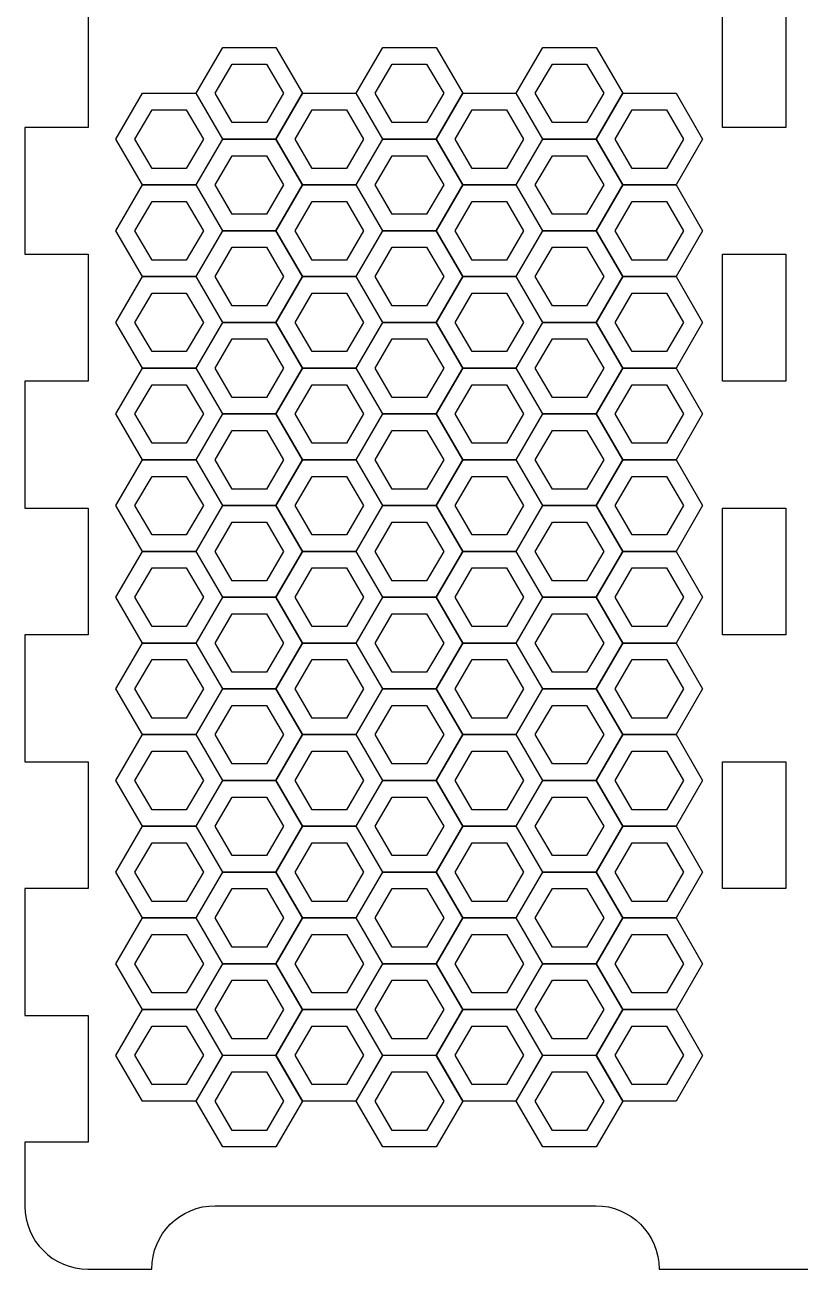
# Model space of a CAD drawing. Extents: x 0 to 964, y 737 to 1701.
# Drawn here: x 0.1 to 173.4, y 751.1 to 1029.1 of the extents above; entities that cross this region are included whole.
import ezdxf

# ---------------------------------------------------------------- set-up
doc = ezdxf.new("R2010")
doc.units = 0
doc.layers.add('A0132_Printing', color=7, linetype='CONTINUOUS')

msp = doc.modelspace()

# ---------------------------------------------------------------- linework, layer by layer
at = {"layer": 'A0132_Printing', "color": 1}
for points in [[(14.298, 1034.522974), (14.298, 1006.176975), (0.125, 1006.176975), (0.125, 977.829976), (14.298, 977.829976), (14.298, 949.483976), (0.125, 949.483976), (0.125, 921.136977), (14.298, 921.136977), (14.298, 892.790978), (0.125, 892.790978), (0.125, 864.443978), (14.298, 864.443978), (14.298, 836.097979), (0.125, 836.097979), (0.125, 807.75198), (14.298, 807.75198), (14.298, 779.404981), (0.125, 779.404981)], [(170.203996, 1034.522974), (170.203996, 1006.176975), (156.030996, 1006.176975), (156.030996, 1034.522974)], [(0.125, 779.404981), (0.125, 765.134981)], [(42.644999, 765.231981), (127.683997, 765.231981)], [(14.202, 751.058981), (28.470999, 751.058981), (28.470999, 751.058981)], [(141.856996, 751.058981), (141.856996, 751.058981), (184.376995, 751.058981), (184.376995, 751.058981)]]:
    msp.add_lwpolyline(points, dxfattribs=at)
at = {"layer": 'A0132_Printing', "color": 4}
for points in [[(62.188398, 1013.804475), (56.237399, 1003.567475), (44.335399, 1003.567475), (38.384399, 1013.804475), (44.335399, 1024.041474), (56.237399, 1024.041474)], [(97.958498, 1013.804475), (92.007498, 1003.567475), (80.105498, 1003.567475), (74.154498, 1013.804475), (80.105498, 1024.041474), (92.007498, 1024.041474)], [(133.728497, 1013.804475), (127.777497, 1003.567475), (115.875497, 1003.567475), (109.924497, 1013.804475), (115.875497, 1024.041474), (127.777497, 1024.041474)], [(44.271499, 1003.567675), (38.320499, 993.330675), (26.418499, 993.330675), (20.467499, 1003.567675), (26.418499, 1013.804675), (38.320499, 1013.804675)], [(80.041498, 1003.567675), (74.090498, 993.330675), (62.188498, 993.330675), (56.237499, 1003.567675), (62.188498, 1013.804675), (74.090498, 1013.804675)], [(115.811597, 1003.567675), (109.860597, 993.330675), (97.958598, 993.330675), (92.007598, 1003.567675), (97.958598, 1013.804675), (109.860597, 1013.804675)], [(151.581596, 1003.567675), (145.630596, 993.330675), (133.728597, 993.330675), (127.777597, 1003.567675), (133.728597, 1013.804675), (145.630596, 1013.804675)], [(62.188398, 993.330875), (56.237399, 983.093875), (44.335399, 983.093875), (38.384399, 993.330875), (44.335399, 1003.567875), (56.237399, 1003.567875)], [(97.958498, 993.330875), (92.007498, 983.093875), (80.105498, 983.093875), (74.154498, 993.330875), (80.105498, 1003.567875), (92.007498, 1003.567875)], [(133.728497, 993.330875), (127.777497, 983.093875), (115.875497, 983.093875), (109.924497, 993.330875), (115.875497, 1003.567875), (127.777497, 1003.567875)], [(44.271499, 983.094075), (38.320499, 972.857076), (26.418499, 972.857076), (20.467499, 983.094075), (26.418499, 993.331075), (38.320499, 993.331075)], [(80.041498, 983.094075), (74.090498, 972.857076), (62.188498, 972.857076), (56.237499, 983.094075), (62.188498, 993.331075), (74.090498, 993.331075)], [(115.811597, 983.094075), (109.860597, 972.857076), (97.958598, 972.857076), (92.007598, 983.094075), (97.958598, 993.331075), (109.860597, 993.331075)], [(151.581596, 983.094075), (145.630596, 972.857076), (133.728597, 972.857076), (127.777597, 983.094075), (133.728597, 993.331075), (145.630596, 993.331075)], [(62.188398, 972.857176), (56.237399, 962.620176), (44.335399, 962.620176), (38.384399, 972.857176), (44.335399, 983.094175), (56.237399, 983.094175)], [(97.958498, 972.857176), (92.007498, 962.620176), (80.105498, 962.620176), (74.154498, 972.857176), (80.105498, 983.094175), (92.007498, 983.094175)], [(133.728497, 972.857176), (127.777497, 962.620176), (115.875497, 962.620176), (109.924497, 972.857176), (115.875497, 983.094175), (127.777497, 983.094175)], [(44.271499, 962.620376), (38.320499, 952.383376), (26.418499, 952.383376), (20.467499, 962.620376), (26.418499, 972.857376), (38.320499, 972.857376)], [(80.041498, 962.620376), (74.090498, 952.383376), (62.188498, 952.383376), (56.237499, 962.620376), (62.188498, 972.857376), (74.090498, 972.857376)], [(115.811597, 962.620376), (109.860597, 952.383376), (97.958598, 952.383376), (92.007598, 962.620376), (97.958598, 972.857376), (109.860597, 972.857376)], [(151.581596, 962.620376), (145.630596, 952.383376), (133.728597, 952.383376), (127.777597, 962.620376), (133.728597, 972.857376), (145.630596, 972.857376)], [(62.188398, 952.383476), (56.237399, 942.146476), (44.335399, 942.146476), (38.384399, 952.383476), (44.335399, 962.620476), (56.237399, 962.620476)], [(97.958498, 952.383476), (92.007498, 942.146476), (80.105498, 942.146476), (74.154498, 952.383476), (80.105498, 962.620476), (92.007498, 962.620476)], [(133.728497, 952.383476), (127.777497, 942.146476), (115.875497, 942.146476), (109.924497, 952.383476), (115.875497, 962.620476), (127.777497, 962.620476)], [(44.271499, 942.146776), (38.320499, 931.909777), (26.418499, 931.909777), (20.467499, 942.146776), (26.418499, 952.383776), (38.320499, 952.383776)], [(80.041498, 942.146776), (74.090498, 931.909777), (62.188498, 931.909777), (56.237499, 942.146776), (62.188498, 952.383776), (74.090498, 952.383776)], [(115.811597, 942.146776), (109.860597, 931.909777), (97.958598, 931.909777), (92.007598, 942.146776), (97.958598, 952.383776), (109.860597, 952.383776)], [(151.581596, 942.146776), (145.630596, 931.909777), (133.728597, 931.909777), (127.777597, 942.146776), (133.728597, 952.383776), (145.630596, 952.383776)], [(62.188398, 931.909877), (56.237399, 921.672877), (44.335399, 921.672877), (38.384399, 931.909877), (44.335399, 942.146876), (56.237399, 942.146876)], [(97.958498, 931.909877), (92.007498, 921.672877), (80.105498, 921.672877), (74.154498, 931.909877), (80.105498, 942.146876), (92.007498, 942.146876)], [(133.728497, 931.909877), (127.777497, 921.672877), (115.875497, 921.672877), (109.924497, 931.909877), (115.875497, 942.146876), (127.777497, 942.146876)], [(44.271499, 921.673077), (38.320499, 911.436077), (26.418499, 911.436077), (20.467499, 921.673077), (26.418499, 931.910077), (38.320499, 931.910077)], [(80.041498, 921.673077), (74.090498, 911.436077), (62.188498, 911.436077), (56.237499, 921.673077), (62.188498, 931.910077), (74.090498, 931.910077)], [(115.811597, 921.673077), (109.860597, 911.436077), (97.958598, 911.436077), (92.007598, 921.673077), (97.958598, 931.910077), (109.860597, 931.910077)], [(151.581596, 921.673077), (145.630596, 911.436077), (133.728597, 911.436077), (127.777597, 921.673077), (133.728597, 931.910077), (145.630596, 931.910077)], [(62.188398, 911.436277), (56.237399, 901.199277), (44.335399, 901.199277), (38.384399, 911.436277), (44.335399, 921.673277), (56.237399, 921.673277)], [(97.958498, 911.436277), (92.007498, 901.199277), (80.105498, 901.199277), (74.154498, 911.436277), (80.105498, 921.673277), (92.007498, 921.673277)], [(133.728497, 911.436277), (127.777497, 901.199277), (115.875497, 901.199277), (109.924497, 911.436277), (115.875497, 921.673277), (127.777497, 921.673277)], [(44.271499, 901.199477), (38.320499, 890.962478), (26.418499, 890.962478), (20.467499, 901.199477), (26.418499, 911.436477), (38.320499, 911.436477)], [(80.041498, 901.199477), (74.090498, 890.962478), (62.188498, 890.962478), (56.237499, 901.199477), (62.188498, 911.436477), (74.090498, 911.436477)], [(115.811597, 901.199477), (109.860597, 890.962478), (97.958598, 890.962478), (92.007598, 901.199477), (97.958598, 911.436477), (109.860597, 911.436477)], [(151.581596, 901.199477), (145.630596, 890.962478), (133.728597, 890.962478), (127.777597, 901.199477), (133.728597, 911.436477), (145.630596, 911.436477)], [(62.188398, 890.962578), (56.237399, 880.725578), (44.335399, 880.725578), (38.384399, 890.962578), (44.335399, 901.199577), (56.237399, 901.199577)], [(97.958498, 890.962578), (92.007498, 880.725578), (80.105498, 880.725578), (74.154498, 890.962578), (80.105498, 901.199577), (92.007498, 901.199577)], [(133.728497, 890.962578), (127.777497, 880.725578), (115.875497, 880.725578), (109.924497, 890.962578), (115.875497, 901.199577), (127.777497, 901.199577)], [(44.271499, 880.725778), (38.320499, 870.488778), (26.418499, 870.488778), (20.467499, 880.725778), (26.418499, 890.962778), (38.320499, 890.962778)], [(80.041498, 880.725778), (74.090498, 870.488778), (62.188498, 870.488778), (56.237499, 880.725778), (62.188498, 890.962778), (74.090498, 890.962778)], [(115.811597, 880.725778), (109.860597, 870.488778), (97.958598, 870.488778), (92.007598, 880.725778), (97.958598, 890.962778), (109.860597, 890.962778)], [(151.581596, 880.725778), (145.630596, 870.488778), (133.728597, 870.488778), (127.777597, 880.725778), (133.728597, 890.962778), (145.630596, 890.962778)], [(62.188398, 870.488978), (56.237399, 860.251978), (44.335399, 860.251978), (38.384399, 870.488978), (44.335399, 880.725978), (56.237399, 880.725978)], [(97.958498, 870.488978), (92.007498, 860.251978), (80.105498, 860.251978), (74.154498, 870.488978), (80.105498, 880.725978), (92.007498, 880.725978)], [(133.728497, 870.488978), (127.777497, 860.251978), (115.875497, 860.251978), (109.924497, 870.488978), (115.875497, 880.725978), (127.777497, 880.725978)], [(44.271499, 860.252178), (38.320499, 850.015179), (26.418499, 850.015179), (20.467499, 860.252178), (26.418499, 870.489178), (38.320499, 870.489178)], [(80.041498, 860.252178), (74.090498, 850.015179), (62.188498, 850.015179), (56.237499, 860.252178), (62.188498, 870.489178), (74.090498, 870.489178)], [(115.811597, 860.252178), (109.860597, 850.015179), (97.958598, 850.015179), (92.007598, 860.252178), (97.958598, 870.489178), (109.860597, 870.489178)], [(151.581596, 860.252178), (145.630596, 850.015179), (133.728597, 850.015179), (127.777597, 860.252178), (133.728597, 870.489178), (145.630596, 870.489178)], [(62.188398, 850.015379), (56.237399, 839.778379), (44.335399, 839.778379), (38.384399, 850.015379), (44.335399, 860.252378), (56.237399, 860.252378)], [(97.958498, 850.015379), (92.007498, 839.778379), (80.105498, 839.778379), (74.154498, 850.015379), (80.105498, 860.252378), (92.007498, 860.252378)], [(133.728497, 850.015379), (127.777497, 839.778379), (115.875497, 839.778379), (109.924497, 850.015379), (115.875497, 860.252378), (127.777497, 860.252378)], [(44.271499, 839.778579), (38.320499, 829.541579), (26.418499, 829.541579), (20.467499, 839.778579), (26.418499, 850.015579), (38.320499, 850.015579)], [(80.041498, 839.778579), (74.090498, 829.541579), (62.188498, 829.541579), (56.237499, 839.778579), (62.188498, 850.015579), (74.090498, 850.015579)], [(115.811597, 839.778579), (109.860597, 829.541579), (97.958598, 829.541579), (92.007598, 839.778579), (97.958598, 850.015579), (109.860597, 850.015579)], [(151.581596, 839.778579), (145.630596, 829.541579), (133.728597, 829.541579), (127.777597, 839.778579), (133.728597, 850.015579), (145.630596, 850.015579)], [(62.188398, 829.541679), (56.237399, 819.30468), (44.335399, 819.30468), (38.384399, 829.541679), (44.335399, 839.778679), (56.237399, 839.778679)], [(97.958498, 829.541679), (92.007498, 819.30468), (80.105498, 819.30468), (74.154498, 829.541679), (80.105498, 839.778679), (92.007498, 839.778679)], [(133.728497, 829.541679), (127.777497, 819.30468), (115.875497, 819.30468), (109.924497, 829.541679), (115.875497, 839.778679), (127.777497, 839.778679)], [(44.271499, 819.30488), (38.320499, 809.06788), (26.418499, 809.06788), (20.467499, 819.30488), (26.418499, 829.541879), (38.320499, 829.541879)], [(80.041498, 819.30488), (74.090498, 809.06788), (62.188498, 809.06788), (56.237499, 819.30488), (62.188498, 829.541879), (74.090498, 829.541879)], [(115.811597, 819.30488), (109.860597, 809.06788), (97.958598, 809.06788), (92.007598, 819.30488), (97.958598, 829.541879), (109.860597, 829.541879)], [(151.581596, 819.30488), (145.630596, 809.06788), (133.728597, 809.06788), (127.777597, 819.30488), (133.728597, 829.541879), (145.630596, 829.541879)], [(62.188398, 809.06808), (56.237399, 798.83108), (44.335399, 798.83108), (38.384399, 809.06808), (44.335399, 819.30508), (56.237399, 819.30508)], [(97.958498, 809.06808), (92.007498, 798.83108), (80.105498, 798.83108), (74.154498, 809.06808), (80.105498, 819.30508), (92.007498, 819.30508)], [(133.728497, 809.06808), (127.777497, 798.83108), (115.875497, 798.83108), (109.924497, 809.06808), (115.875497, 819.30508), (127.777497, 819.30508)], [(44.271499, 798.83128), (38.320499, 788.59428), (26.418499, 788.59428), (20.467499, 798.83128), (26.418499, 809.06828), (38.320499, 809.06828)], [(80.041498, 798.83128), (74.090498, 788.59428), (62.188498, 788.59428), (56.237499, 798.83128), (62.188498, 809.06828), (74.090498, 809.06828)], [(115.811597, 798.83128), (109.860597, 788.59428), (97.958598, 788.59428), (92.007598, 798.83128), (97.958598, 809.06828), (109.860597, 809.06828)], [(151.581596, 798.83128), (145.630596, 788.59428), (133.728597, 788.59428), (127.777597, 798.83128), (133.728597, 809.06828), (145.630596, 809.06828)], [(62.188398, 788.59438), (56.237399, 778.357381), (44.335399, 778.357381), (38.384399, 788.59438), (44.335399, 798.83138), (56.237399, 798.83138)], [(97.958498, 788.59438), (92.007498, 778.357381), (80.105498, 778.357381), (74.154498, 788.59438), (80.105498, 798.83138), (92.007498, 798.83138)], [(133.728497, 788.59438), (127.777497, 778.357381), (115.875497, 778.357381), (109.924497, 788.59438), (115.875497, 798.83138), (127.777497, 798.83138)]]:
    msp.add_lwpolyline(points, close=True, dxfattribs=at)
at = {"layer": 'A0132_Printing', "color": 1}
for points in [[(46.460899, 1007.262875), (42.635899, 1013.804875), (46.460899, 1020.345874), (54.111899, 1020.345874), (57.936899, 1013.804875), (54.111899, 1007.262875)], [(82.230898, 1007.262875), (78.405898, 1013.804875), (82.230898, 1020.345874), (89.881898, 1020.345874), (93.706898, 1013.804875), (89.881898, 1007.262875)], [(118.000997, 1007.262875), (114.175997, 1013.804875), (118.000997, 1020.345874), (125.651997, 1020.345874), (129.476997, 1013.804875), (125.651997, 1007.262875)], [(28.543899, 997.026075), (24.718899, 1003.568075), (28.543899, 1010.109075), (36.194899, 1010.109075), (40.019899, 1003.568075), (36.194899, 997.026075)], [(64.313998, 997.026075), (60.488998, 1003.568075), (64.313998, 1010.109075), (71.964998, 1010.109075), (75.789998, 1003.568075), (71.964998, 997.026075)], [(100.083997, 997.026075), (96.258998, 1003.568075), (100.083997, 1010.109075), (107.734997, 1010.109075), (111.559997, 1003.568075), (107.734997, 997.026075)], [(135.854097, 997.026075), (132.029097, 1003.568075), (135.854097, 1010.109075), (143.505096, 1010.109075), (147.330096, 1003.568075), (143.505096, 997.026075)], [(46.460899, 986.789275), (42.635899, 993.331275), (46.460899, 999.872275), (54.111899, 999.872275), (57.936899, 993.331275), (54.111899, 986.789275)], [(82.230898, 986.789275), (78.405898, 993.331275), (82.230898, 999.872275), (89.881898, 999.872275), (93.706898, 993.331275), (89.881898, 986.789275)], [(118.000997, 986.789275), (114.175997, 993.331275), (118.000997, 999.872275), (125.651997, 999.872275), (129.476997, 993.331275), (125.651997, 986.789275)], [(28.543899, 976.552476), (24.718899, 983.094475), (28.543899, 989.635475), (36.194899, 989.635475), (40.019899, 983.094475), (36.194899, 976.552476)], [(64.313998, 976.552476), (60.488998, 983.094475), (64.313998, 989.635475), (71.964998, 989.635475), (75.789998, 983.094475), (71.964998, 976.552476)], [(100.083997, 976.552476), (96.258998, 983.094475), (100.083997, 989.635475), (107.734997, 989.635475), (111.559997, 983.094475), (107.734997, 976.552476)], [(135.854097, 976.552476), (132.029097, 983.094475), (135.854097, 989.635475), (143.505096, 989.635475), (147.330096, 983.094475), (143.505096, 976.552476)], [(46.460899, 966.315576), (42.635899, 972.857576), (46.460899, 979.398576), (54.111899, 979.398576), (57.936899, 972.857576), (54.111899, 966.315576)], [(82.230898, 966.315576), (78.405898, 972.857576), (82.230898, 979.398576), (89.881898, 979.398576), (93.706898, 972.857576), (89.881898, 966.315576)], [(118.000997, 966.315576), (114.175997, 972.857576), (118.000997, 979.398576), (125.651997, 979.398576), (129.476997, 972.857576), (125.651997, 966.315576)], [(156.030996, 977.829976), (170.203996, 977.829976), (170.203996, 949.483976), (156.030996, 949.483976)], [(28.543899, 956.078876), (24.718899, 962.620876), (28.543899, 969.161876), (36.194899, 969.161876), (40.019899, 962.620876), (36.194899, 956.078876)], [(64.313998, 956.078876), (60.488998, 962.620876), (64.313998, 969.161876), (71.964998, 969.161876), (75.789998, 962.620876), (71.964998, 956.078876)], [(100.083997, 956.078876), (96.258998, 962.620876), (100.083997, 969.161876), (107.734997, 969.161876), (111.559997, 962.620876), (107.734997, 956.078876)], [(135.854097, 956.078876), (132.029097, 962.620876), (135.854097, 969.161876), (143.505096, 969.161876), (147.330096, 962.620876), (143.505096, 956.078876)], [(46.460899, 945.841976), (42.635899, 952.383976), (46.460899, 958.924976), (54.111899, 958.924976), (57.936899, 952.383976), (54.111899, 945.841976)], [(82.230898, 945.841976), (78.405898, 952.383976), (82.230898, 958.924976), (89.881898, 958.924976), (93.706898, 952.383976), (89.881898, 945.841976)], [(118.000997, 945.841976), (114.175997, 952.383976), (118.000997, 958.924976), (125.651997, 958.924976), (129.476997, 952.383976), (125.651997, 945.841976)], [(28.543899, 935.605177), (24.718899, 942.147176), (28.543899, 948.688176), (36.194899, 948.688176), (40.019899, 942.147176), (36.194899, 935.605177)], [(64.313998, 935.605177), (60.488998, 942.147176), (64.313998, 948.688176), (71.964998, 948.688176), (75.789998, 942.147176), (71.964998, 935.605177)], [(100.083997, 935.605177), (96.258998, 942.147176), (100.083997, 948.688176), (107.734997, 948.688176), (111.559997, 942.147176), (107.734997, 935.605177)], [(135.854097, 935.605177), (132.029097, 942.147176), (135.854097, 948.688176), (143.505096, 948.688176), (147.330096, 942.147176), (143.505096, 935.605177)], [(46.460899, 925.368277), (42.635899, 931.910277), (46.460899, 938.451277), (54.111899, 938.451277), (57.936899, 931.910277), (54.111899, 925.368277)], [(82.230898, 925.368277), (78.405898, 931.910277), (82.230898, 938.451277), (89.881898, 938.451277), (93.706898, 931.910277), (89.881898, 925.368277)], [(118.000997, 925.368277), (114.175997, 931.910277), (118.000997, 938.451277), (125.651997, 938.451277), (129.476997, 931.910277), (125.651997, 925.368277)], [(28.543899, 915.131477), (24.718899, 921.673477), (28.543899, 928.214477), (36.194899, 928.214477), (40.019899, 921.673477), (36.194899, 915.131477)], [(64.313998, 915.131477), (60.488998, 921.673477), (64.313998, 928.214477), (71.964998, 928.214477), (75.789998, 921.673477), (71.964998, 915.131477)], [(100.083997, 915.131477), (96.258998, 921.673477), (100.083997, 928.214477), (107.734997, 928.214477), (111.559997, 921.673477), (107.734997, 915.131477)], [(135.854097, 915.131477), (132.029097, 921.673477), (135.854097, 928.214477), (143.505096, 928.214477), (147.330096, 921.673477), (143.505096, 915.131477)], [(156.030996, 921.136977), (170.203996, 921.136977), (170.203996, 892.790978), (156.030996, 892.790978)], [(46.460899, 904.894677), (42.635899, 911.436677), (46.460899, 917.977677), (54.111899, 917.977677), (57.936899, 911.436677), (54.111899, 904.894677)], [(82.230898, 904.894677), (78.405898, 911.436677), (82.230898, 917.977677), (89.881898, 917.977677), (93.706898, 911.436677), (89.881898, 904.894677)], [(118.000997, 904.894677), (114.175997, 911.436677), (118.000997, 917.977677), (125.651997, 917.977677), (129.476997, 911.436677), (125.651997, 904.894677)], [(28.543899, 894.657878), (24.718899, 901.199877), (28.543899, 907.740877), (36.194899, 907.740877), (40.019899, 901.199877), (36.194899, 894.657878)], [(64.313998, 894.657878), (60.488998, 901.199877), (64.313998, 907.740877), (71.964998, 907.740877), (75.789998, 901.199877), (71.964998, 894.657878)], [(100.083997, 894.657878), (96.258998, 901.199877), (100.083997, 907.740877), (107.734997, 907.740877), (111.559997, 901.199877), (107.734997, 894.657878)], [(135.854097, 894.657878), (132.029097, 901.199877), (135.854097, 907.740877), (143.505096, 907.740877), (147.330096, 901.199877), (143.505096, 894.657878)], [(46.460899, 884.421078), (42.635899, 890.963078), (46.460899, 897.504078), (54.111899, 897.504078), (57.936899, 890.963078), (54.111899, 884.421078)], [(82.230898, 884.421078), (78.405898, 890.963078), (82.230898, 897.504078), (89.881898, 897.504078), (93.706898, 890.963078), (89.881898, 884.421078)], [(118.000997, 884.421078), (114.175997, 890.963078), (118.000997, 897.504078), (125.651997, 897.504078), (129.476997, 890.963078), (125.651997, 884.421078)], [(28.543899, 874.184278), (24.718899, 880.726278), (28.543899, 887.267278), (36.194899, 887.267278), (40.019899, 880.726278), (36.194899, 874.184278)], [(64.313998, 874.184278), (60.488998, 880.726278), (64.313998, 887.267278), (71.964998, 887.267278), (75.789998, 880.726278), (71.964998, 874.184278)], [(100.083997, 874.184278), (96.258998, 880.726278), (100.083997, 887.267278), (107.734997, 887.267278), (111.559997, 880.726278), (107.734997, 874.184278)], [(135.854097, 874.184278), (132.029097, 880.726278), (135.854097, 887.267278), (143.505096, 887.267278), (147.330096, 880.726278), (143.505096, 874.184278)], [(46.460899, 863.947378), (42.635899, 870.489378), (46.460899, 877.030378), (54.111899, 877.030378), (57.936899, 870.489378), (54.111899, 863.947378)], [(82.230898, 863.947378), (78.405898, 870.489378), (82.230898, 877.030378), (89.881898, 877.030378), (93.706898, 870.489378), (89.881898, 863.947378)], [(118.000997, 863.947378), (114.175997, 870.489378), (118.000997, 877.030378), (125.651997, 877.030378), (129.476997, 870.489378), (125.651997, 863.947378)], [(28.543899, 853.710579), (24.718899, 860.252578), (28.543899, 866.793578), (36.194899, 866.793578), (40.019899, 860.252578), (36.194899, 853.710579)], [(64.313998, 853.710579), (60.488998, 860.252578), (64.313998, 866.793578), (71.964998, 866.793578), (75.789998, 860.252578), (71.964998, 853.710579)], [(100.083997, 853.710579), (96.258998, 860.252578), (100.083997, 866.793578), (107.734997, 866.793578), (111.559997, 860.252578), (107.734997, 853.710579)], [(135.854097, 853.710579), (132.029097, 860.252578), (135.854097, 866.793578), (143.505096, 866.793578), (147.330096, 860.252578), (143.505096, 853.710579)], [(156.030996, 864.443978), (170.203996, 864.443978), (170.203996, 836.097979), (156.030996, 836.097979)], [(46.460899, 843.473779), (42.635899, 850.015779), (46.460899, 856.556779), (54.111899, 856.556779), (57.936899, 850.015779), (54.111899, 843.473779)], [(82.230898, 843.473779), (78.405898, 850.015779), (82.230898, 856.556779), (89.881898, 856.556779), (93.706898, 850.015779), (89.881898, 843.473779)], [(118.000997, 843.473779), (114.175997, 850.015779), (118.000997, 856.556779), (125.651997, 856.556779), (129.476997, 850.015779), (125.651997, 843.473779)], [(28.543899, 833.236979), (24.718899, 839.778979), (28.543899, 846.319979), (36.194899, 846.319979), (40.019899, 839.778979), (36.194899, 833.236979)], [(64.313998, 833.236979), (60.488998, 839.778979), (64.313998, 846.319979), (71.964998, 846.319979), (75.789998, 839.778979), (71.964998, 833.236979)], [(100.083997, 833.236979), (96.258998, 839.778979), (100.083997, 846.319979), (107.734997, 846.319979), (111.559997, 839.778979), (107.734997, 833.236979)], [(135.854097, 833.236979), (132.029097, 839.778979), (135.854097, 846.319979), (143.505096, 846.319979), (147.330096, 839.778979), (143.505096, 833.236979)], [(46.460899, 823.000079), (42.635899, 829.542079), (46.460899, 836.083079), (54.111899, 836.083079), (57.936899, 829.542079), (54.111899, 823.000079)], [(82.230898, 823.000079), (78.405898, 829.542079), (82.230898, 836.083079), (89.881898, 836.083079), (93.706898, 829.542079), (89.881898, 823.000079)], [(118.000997, 823.000079), (114.175997, 829.542079), (118.000997, 836.083079), (125.651997, 836.083079), (129.476997, 829.542079), (125.651997, 823.000079)], [(28.543899, 812.76338), (24.718899, 819.30538), (28.543899, 825.846379), (36.194899, 825.846379), (40.019899, 819.30538), (36.194899, 812.76338)], [(64.313998, 812.76338), (60.488998, 819.30538), (64.313998, 825.846379), (71.964998, 825.846379), (75.789998, 819.30538), (71.964998, 812.76338)], [(100.083997, 812.76338), (96.258998, 819.30538), (100.083997, 825.846379), (107.734997, 825.846379), (111.559997, 819.30538), (107.734997, 812.76338)], [(135.854097, 812.76338), (132.029097, 819.30538), (135.854097, 825.846379), (143.505096, 825.846379), (147.330096, 819.30538), (143.505096, 812.76338)], [(46.460899, 802.52648), (42.635899, 809.06848), (46.460899, 815.60948), (54.111899, 815.60948), (57.936899, 809.06848), (54.111899, 802.52648)], [(82.230898, 802.52648), (78.405898, 809.06848), (82.230898, 815.60948), (89.881898, 815.60948), (93.706898, 809.06848), (89.881898, 802.52648)], [(118.000997, 802.52648), (114.175997, 809.06848), (118.000997, 815.60948), (125.651997, 815.60948), (129.476997, 809.06848), (125.651997, 802.52648)], [(28.543899, 792.28968), (24.718899, 798.83168), (28.543899, 805.37268), (36.194899, 805.37268), (40.019899, 798.83168), (36.194899, 792.28968)], [(64.313998, 792.28968), (60.488998, 798.83168), (64.313998, 805.37268), (71.964998, 805.37268), (75.789998, 798.83168), (71.964998, 792.28968)], [(100.083997, 792.28968), (96.258998, 798.83168), (100.083997, 805.37268), (107.734997, 805.37268), (111.559997, 798.83168), (107.734997, 792.28968)], [(135.854097, 792.28968), (132.029097, 798.83168), (135.854097, 805.37268), (143.505096, 805.37268), (147.330096, 798.83168), (143.505096, 792.28968)], [(46.460899, 782.05288), (42.635899, 788.59488), (46.460899, 795.13588), (54.111899, 795.13588), (57.936899, 788.59488), (54.111899, 782.05288)], [(82.230898, 782.05288), (78.405898, 788.59488), (82.230898, 795.13588), (89.881898, 795.13588), (93.706898, 788.59488), (89.881898, 782.05288)], [(118.000997, 782.05288), (114.175997, 788.59488), (118.000997, 795.13588), (125.651997, 795.13588), (129.476997, 788.59488), (125.651997, 782.05288)]]:
    msp.add_lwpolyline(points, close=True, dxfattribs=at)
for points in [[(0.125, 765.134981), (0.125, 757.360981), (6.427, 751.058981), (14.202, 751.058981)], [(28.470999, 751.058981), (28.470999, 758.885981), (34.816999, 765.231981), (42.644999, 765.231981)], [(127.683997, 765.231981), (135.511997, 765.231981), (141.856996, 758.885981), (141.856996, 751.058981)]]:
    msp.add_open_spline(points, degree=3, dxfattribs=at)

doc.saveas('drawing.dxf')
